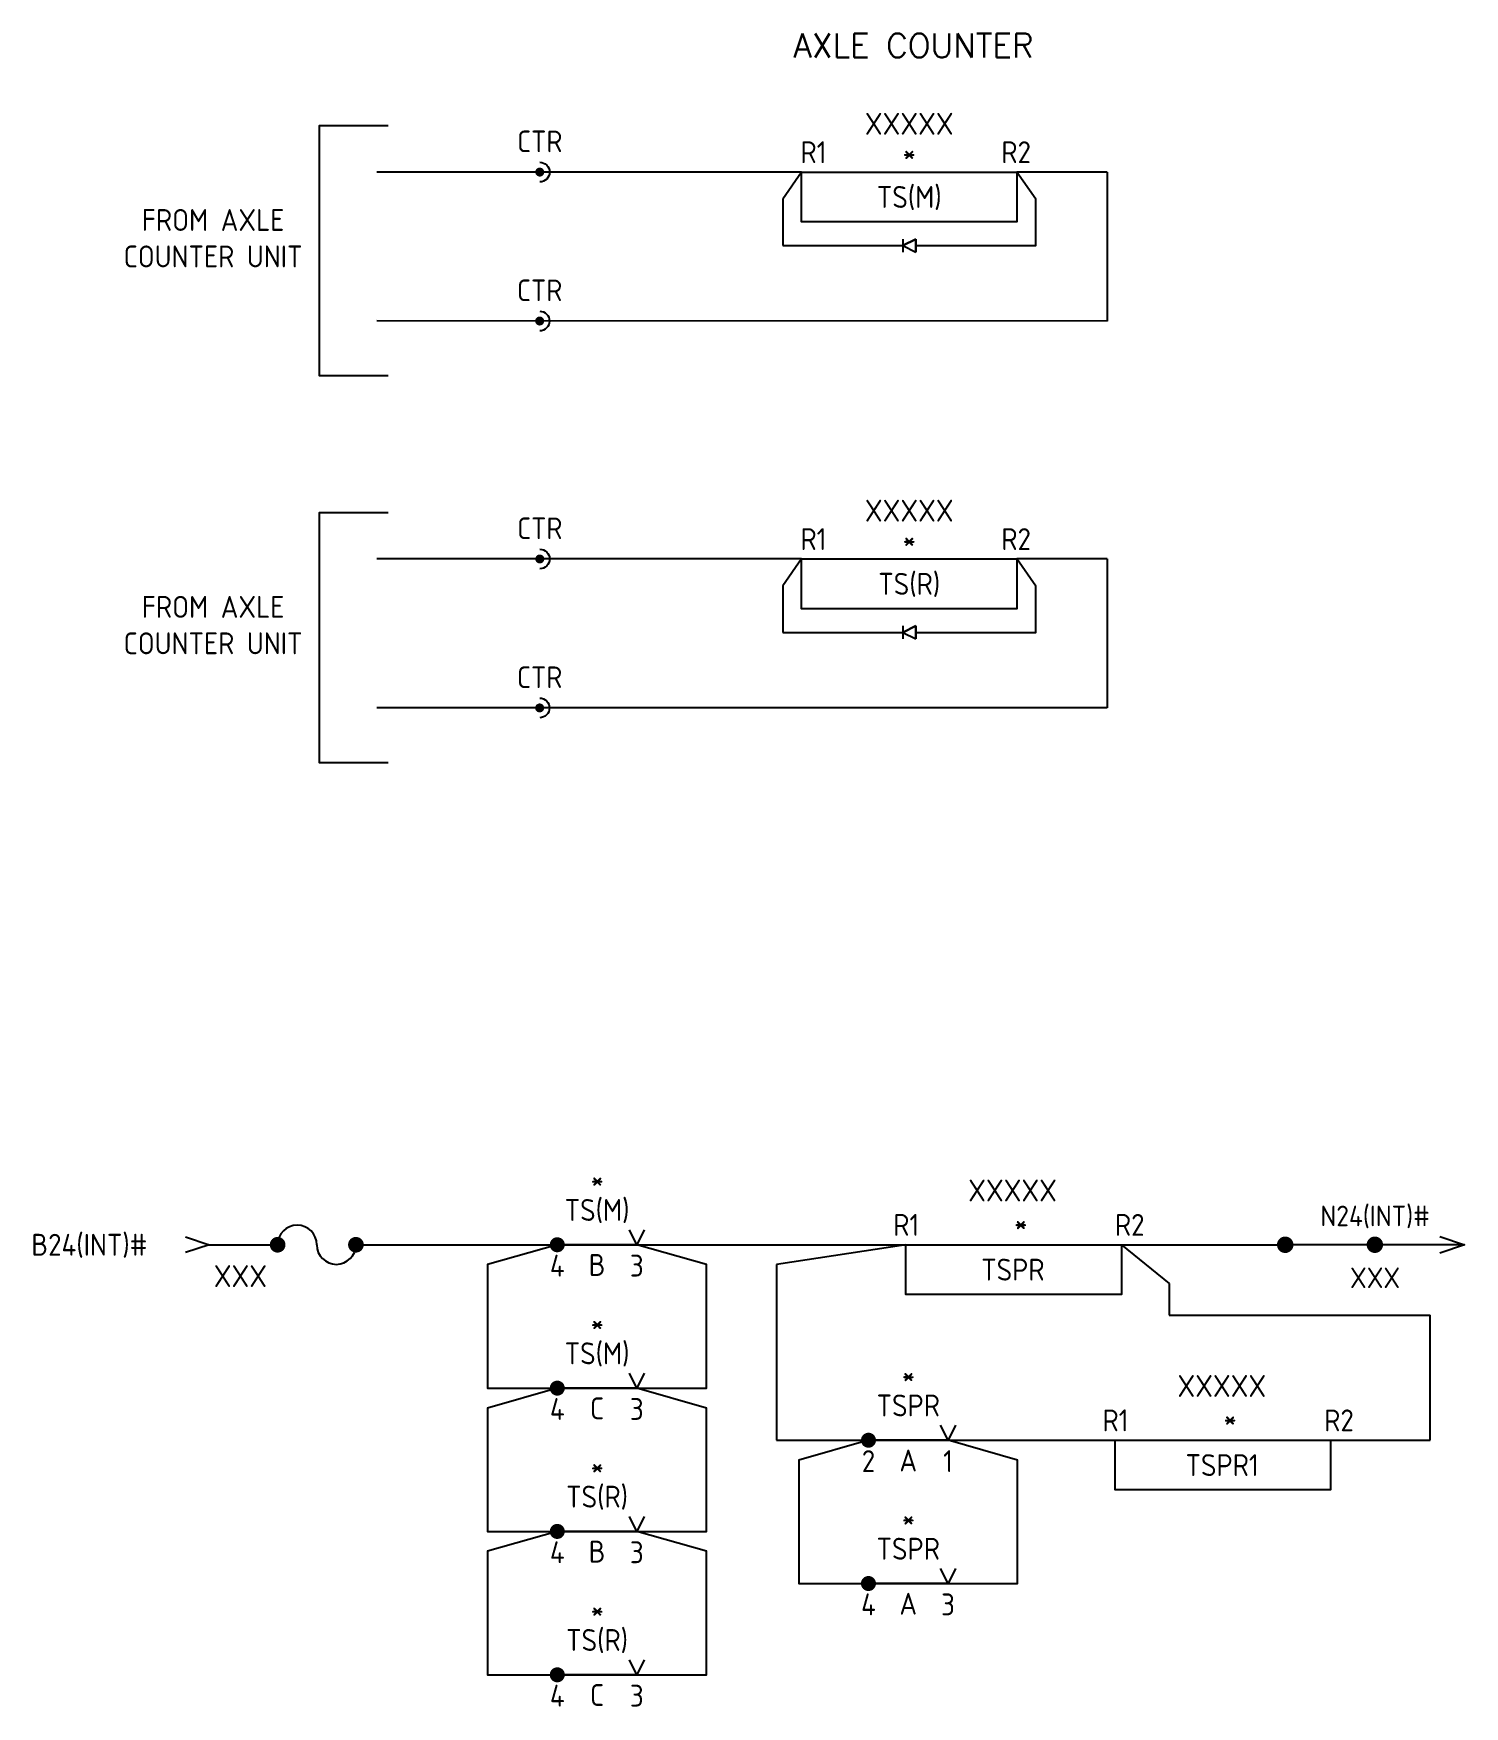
# Model space of a CAD drawing. Header units: millimetres. Extents: x 46 to 190, y 97 to 265.
import ezdxf
from ezdxf.enums import TextEntityAlignment as Align

# ---------------------------------------------------------------- set-up
doc = ezdxf.new("R2010")
doc.units = ezdxf.units.MM
doc.header["$MEASUREMENT"] = 0
doc.layers.add('FUZEBLOCK.INSERT', color=7, linetype='Continuous')
doc.layers.add('FUZEENDBLOCK.INSERT', color=7, linetype='Continuous')
doc.styles.add('ISOCP', font='isocp.shx')
doc.styles.add('isocp.shx', font='isocp.shx')
doc.styles.add('ROMANS', font='romans.shx', dxfattribs={"height": 2.5})

# ---------------------------------------------------------------- blocks, each defined once
blk = doc.blocks.new('Front_Contact')
at = {"color": 0, "const_width": 0.75}
blk.add_lwpolyline([(-0.38, 0, 1), (0.38, 0, 1)], format="xyb", close=True, dxfattribs=at)
at = {"color": 0}
for points in [[(8, 0), (0, 0)], [(8.75, 1.5), (8, 0), (7.25, 1.5)]]:
    blk.add_lwpolyline(points, dxfattribs=at)
at = {"style": 'ISOCP'}
for tag, p in [('R(POS)', (4, 9.24)), ('S_NAME', (4.02, 6.58)), ('R_NAME', (4, 3.5)), ('C', (4, -2.03))]:
    blk.add_attdef(tag, text='', height=2.2, dxfattribs=at).set_placement(p, align=Align.MIDDLE_CENTER)
at = {"color": 0, "style": 'ISOCP'}
for tag, p in [('A', (0, -1)), ('F', (8, -1))]:
    blk.add_attdef(tag, text='', height=2.2, dxfattribs=at).set_placement(p, align=Align.TOP_CENTER)
at = {"style": 'ISOCP', "flags": 5}
for tag, p in [('WIRING', (4.19, -4.7)), ('DOC', (4.49, -8.43))]:
    blk.add_attdef(tag, text='', height=2, dxfattribs=at).set_placement(p, align=Align.MIDDLE_CENTER)
blk = doc.blocks.new('FUZEBLOCK')
blk.add_line((3, 0), (11, 0))
at = {"const_width": 1}
for points in [[(11.25, 0, -1), (12.25, 0, -1)], [(21.25, 0, -1), (22.25, 0, -1)]]:
    blk.add_lwpolyline(points, format="xyb", close=True, dxfattribs=at)
blk.add_polyline3d([(0, 1, 0), (3, 0, 0), (0, -1, 0)])
for centre, start, end in [((14.25, 0), 0, 180), ((19.25, 0), 180, 0)]:
    blk.add_arc(centre, 2.5, start, end)
at = {"style": 'isocp.shx'}
for tag, p in [('VOLT', (6.92, 4, 1)), ('FUSEVALUE', (22.07, 4, 1)), ('FTOT', (7, -4, 1))]:
    blk.add_attdef(tag, text='', height=2.79, dxfattribs=at).set_placement(p, align=Align.MIDDLE_CENTER)
blk = doc.blocks.new('FUZEENDBLOCK')
blk.add_line((0, 0), (21.75, 0))
at = {"const_width": 1}
for points in [[(10.38, 0, -1), (11.37, 0, -1)], [(21.25, 0, -1), (22.25, 0, -1)]]:
    blk.add_lwpolyline(points, format="xyb", close=True, dxfattribs=at)
blk.add_polyline3d([(3, 1, 0), (0, 0, 0), (3, -1, 0)])
at = {"style": 'isocp.shx'}
for tag, p in [('VOLT', (9.34, 3.54, 1)), ('FTOT', (9.39, -3.96, 1))]:
    blk.add_attdef(tag, text='', height=2.5, dxfattribs=at).set_placement(p, align=Align.MIDDLE_CENTER)
blk = doc.blocks.new('Relay_Coil')
at = {"color": 0}
blk.add_lwpolyline([(-21.66, 0), (0, 0), (0, -5), (-21.66, -5)], close=True, dxfattribs=at)
at = {"color": 0, "style": 'ISOCP'}
for tag, p in [('R_POS', (-10.94, 5.46)), ('L+', (-21.63, 2)), ('S_NAME', (-10.11, 2.21)), ('L-', (0.84, 2)), ('R_NAME', (-10.91, -2.5))]:
    blk.add_attdef(tag, text='', height=2.2, dxfattribs=at).set_placement(p, align=Align.MIDDLE_CENTER)
at = {"style": 'ISOCP', "flags": 5}
for tag, p in [('WIRING', (-10.04, -7.06)), ('DOC', (-9.74, -10.79))]:
    blk.add_attdef(tag, text='', height=2, dxfattribs=at).set_placement(p, align=Align.MIDDLE_CENTER)
blk = doc.blocks.new('Relay_Coil_ACI')
at = {"color": 0}
blk.add_lwpolyline([(-21.66, 0), (0, 0), (0, -5), (-21.66, -5)], close=True, dxfattribs=at)
at = {"style": 'ISOCP'}
blk.add_attdef('R(POS)', text='', height=2.2, dxfattribs=at).set_placement((-10.83, 4.86), align=Align.MIDDLE_CENTER)
at = {"color": 0, "style": 'ISOCP'}
for tag, p in [('L+', (-20.46, 2)), ('S_NAME', (-10.83, 1.96)), ('L-', (-0.08, 2)), ('R_NAME', (-10.83, -2.5))]:
    blk.add_attdef(tag, text='', height=2.2, dxfattribs=at).set_placement(p, align=Align.MIDDLE_CENTER)
at = {"style": 'ISOCP', "flags": 5}
for tag, p in [('WIRING', (-11.83, -7.78)), ('DOC', (-11.52, -11.51))]:
    blk.add_attdef(tag, text='', height=2, dxfattribs=at).set_placement(p, align=Align.MIDDLE_CENTER)
blk = doc.blocks.new('DIODE')
at = {"color": 0}
for p, q in [((160.2, 252.05), (158.31, 249.34)), ((158.31, 249.34), (158.31, 244.67)), ((158.31, 244.67), (170.37, 244.67)), ((170.38, 244.66), (171.68, 245.31)), ((171.68, 245.31), (170.38, 244.66)), ((170.38, 244.66), (171.68, 244.01)), ((171.68, 244.01), (171.68, 245.31)), ((171.68, 245.31), (171.68, 244.01))]:
    blk.add_line(p, q, dxfattribs=at)
blk.add_lwpolyline([(171.68, 244.66), (183.75, 244.66), (183.75, 249.33), (181.86, 252.05)])
blk.add_lwpolyline([(170.38, 245.31), (170.38, 244.01)], dxfattribs=at)
blk = doc.blocks.new('CTR')
at = {"color": 0, "const_width": 0.45}
blk.add_lwpolyline([(-0.23, 0, 1), (0.23, 0, 1)], format="xyb", close=True, dxfattribs=at)
at = {"color": 0}
blk.add_arc((0, 0), 1, 90, 269.9999, dxfattribs=at)
at = {"style": 'ISOCP'}
blk.add_attdef('CTR', text='', height=2.2, dxfattribs=at).set_placement((0, 3.13), align=Align.MIDDLE_CENTER)
at = {"color": 0, "style": 'ISOCP'}
blk.add_attdef('POS', text='', height=2.2, dxfattribs=at).set_placement((0, -2), align=Align.TOP_CENTER)

msp = doc.modelspace()

# ---------------------------------------------------------------- linework, layer by layer
for p, q in [((123.39, 251.38), (80.67, 251.38)), ((154.12, 251.38), (145.05, 251.38)), ((154.12, 251.38), (154.12, 236.4)), ((154.12, 236.4), (80.67, 236.42)), ((123.39, 212.47), (80.67, 212.47)), ((154.12, 212.47), (145.05, 212.47)), ((154.12, 212.47), (154.12, 197.49)), ((154.12, 197.49), (80.67, 197.51)), ((78.58, 143.5), (172.03, 143.5)), ((133.89, 143.5), (120.87, 141.5)), ((155.55, 143.5), (160.34, 139.61)), ((120.87, 141.5), (120.87, 123.84)), ((160.34, 139.61), (160.34, 136.41)), ((160.34, 136.41), (186.6, 136.41)), ((186.6, 123.84), (186.6, 136.41)), ((120.87, 123.84), (186.6, 123.84))]:
    msp.add_line(p, q)
for points in [[(81.81, 256.02), (74.88, 256.02), (74.88, 230.92), (81.81, 230.92)], [(81.81, 217.11), (74.88, 217.11), (74.88, 192.01), (81.81, 192.01)], [(98.83, 143.5), (91.83, 141.5), (91.83, 129.08), (113.83, 129.08), (113.83, 141.5), (106.83, 143.5)], [(98.83, 129.08), (91.83, 127.08), (91.83, 114.67), (113.83, 114.67), (113.83, 127.08), (106.83, 129.08)], [(130.12, 123.84), (123.12, 121.84), (123.12, 109.43), (145.12, 109.43), (145.12, 121.84), (138.12, 123.84)], [(98.83, 114.67), (91.83, 112.67), (91.83, 100.25), (113.83, 100.25), (113.83, 112.67), (106.83, 114.67)]]:
    msp.add_lwpolyline(points)

# ---------------------------------------------------------------- block references
for name, p, values in [('Relay_Coil_ACI', (145.05, 251.38), {'S_NAME': '*', 'R_NAME': 'TS(M)', 'L+': 'R1', 'L-': 'R2', 'R(POS)': 'XXXXX'}), ('Relay_Coil_ACI', (145.05, 212.47), {'S_NAME': '*', 'R_NAME': 'TS(R)', 'L+': 'R1', 'L-': 'R2', 'R(POS)': 'XXXXX'}), ('Front_Contact', (98.83, 143.5), {'R_NAME': 'TS(M)', 'A': '4', 'F': '3', 'C': 'B', 'S_NAME': '*'}), ('Relay_Coil', (155.55, 143.5), {'S_NAME': '*', 'R_NAME': 'TSPR', 'L+': 'R1', 'L-': 'R2', 'R_POS': 'XXXXX'}), ('Front_Contact', (98.83, 129.08), {'R_NAME': 'TS(M)', 'A': '4', 'F': '3', 'C': 'C', 'S_NAME': '*'}), ('Front_Contact', (130.12, 123.84), {'R_NAME': 'TSPR', 'A': '2', 'F': '1', 'C': 'A', 'S_NAME': '*'}), ('Relay_Coil', (176.59, 123.84), {'S_NAME': '*', 'R_NAME': 'TSPR1', 'L+': 'R1', 'L-': 'R2', 'R_POS': 'XXXXX'}), ('Front_Contact', (98.83, 114.67), {'R_NAME': 'TS(R)', 'A': '4', 'F': '3', 'C': 'B', 'S_NAME': '*'}), ('Front_Contact', (130.12, 109.43), {'R_NAME': 'TSPR', 'A': '4', 'F': '3', 'C': 'A', 'S_NAME': '*'}), ('Front_Contact', (98.83, 100.25), {'R_NAME': 'TS(R)', 'A': '4', 'F': '3', 'C': 'C', 'S_NAME': '*'})]:
    msp.add_blockref(name, p).add_auto_attribs(values)
ref = msp.add_blockref('CTR', (97.07, 251.38), dxfattribs=dict(xscale=-0.9892865240171544, yscale=0.9892865240171544, zscale=0.9892865240171544))
ref.add_attrib('CTR', 'CTR', dxfattribs={"height": 2.176, "style": 'ISOCP'}).set_placement((97.07, 254.47), align=Align.MIDDLE_CENTER)
for p in [(-36.81, -0.67), (-36.81, -39.58)]:
    msp.add_blockref('DIODE', p)
ref = msp.add_blockref('CTR', (97.06, 236.4), dxfattribs=dict(xscale=-0.9892865240171544, yscale=0.9892865240171544, zscale=0.9892865240171544))
ref.add_attrib('CTR', 'CTR', dxfattribs={"height": 2.176, "style": 'ISOCP'}).set_placement((97.06, 239.49), align=Align.MIDDLE_CENTER)
ref = msp.add_blockref('CTR', (97.07, 212.47), dxfattribs=dict(xscale=-0.9892865240171544, yscale=0.9892865240171544, zscale=0.9892865240171544))
ref.add_attrib('CTR', 'CTR', dxfattribs={"height": 2.176, "style": 'ISOCP'}).set_placement((97.07, 215.56), align=Align.MIDDLE_CENTER)
ref = msp.add_blockref('CTR', (97.06, 197.49), dxfattribs=dict(xscale=-0.9892865240171544, yscale=0.9892865240171544, zscale=0.9892865240171544))
ref.add_attrib('CTR', 'CTR', dxfattribs={"height": 2.176, "style": 'ISOCP'}).set_placement((97.06, 200.58), align=Align.MIDDLE_CENTER)
at = {"layer": 'FUZEBLOCK.INSERT', "color": 0}
ref = msp.add_blockref('FUZEBLOCK', (61.46, 143.5), dxfattribs=dict(at, xscale=0.7872948906471413, yscale=0.7872948906471413, zscale=0.7872948906471413))
ref.add_attrib('VOLT', 'B24(INT)#', dxfattribs={"layer": '0', "height": 2.2, "style": 'isocp.shx'}).set_placement((51.78, 143.5), align=Align.MIDDLE_CENTER)
ref.add_attrib('FTOT', 'XXX', dxfattribs={"layer": '0', "height": 2.2, "style": 'isocp.shx'}).set_placement((66.97, 140.35, 0.79), align=Align.MIDDLE_CENTER)
at = {"layer": 'FUZEENDBLOCK.INSERT', "color": 0}
ref = msp.add_blockref('FUZEENDBLOCK', (190.05, 143.5), dxfattribs=dict(at, xscale=-0.8287124280195762, yscale=0.8287124280195762, zscale=0.8287124280195762))
ref.add_attrib('VOLT', 'N24(INT)#', dxfattribs={"layer": '0', "height": 2.072, "style": 'isocp.shx'}).set_placement((181.06, 146.4, 0.83), align=Align.MIDDLE_CENTER)
ref.add_attrib('FTOT', 'XXX', dxfattribs={"layer": '0', "height": 2.072, "style": 'isocp.shx'}).set_placement((181.06, 140.18, 0.83), align=Align.MIDDLE_CENTER)

# ---------------------------------------------------------------- texts
at = {"style": 'ROMANS'}
msp.add_text('AXLE COUNTER', height=2.42, dxfattribs=at).set_placement((134.65, 265.32), align=Align.TOP_CENTER)
at = {"char_height": 2.2, "attachment_point": 5, "style": 'ISOCP'}
for insert in [(64.22, 244.73), (64.22, 205.82)]:
    msp.add_mtext_dynamic_manual_height_columns('FROM AXLE COUNTER UNIT', width=20.6206, gutter_width=10, heights=[-5.87], dxfattribs=dict(at, insert=insert))

doc.saveas('drawing.dxf')
